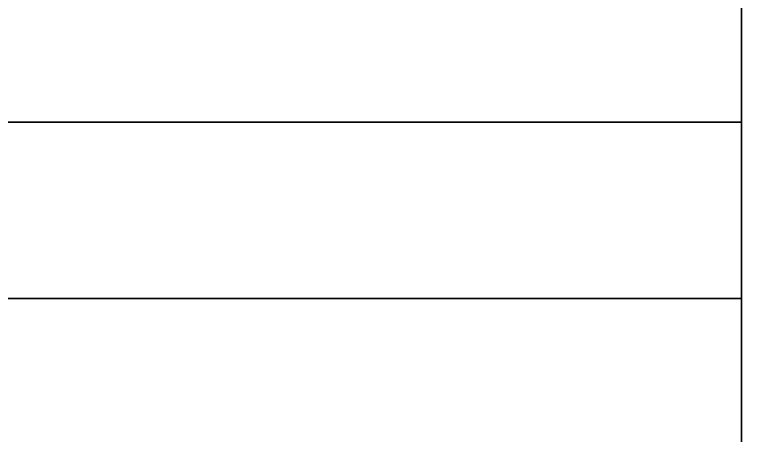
# Model space of a CAD drawing. Extents: x -20 to 1437, y -5898 to 436.
# Drawn here: x 911.7 to 1016.5, y 118.6 to 178.1 of the extents above; entities that cross this region are included whole.
import ezdxf

# ---------------------------------------------------------------- set-up
doc = ezdxf.new("R2010")
doc.units = 0
doc.layers.add('SYMS', color=7, linetype='Continuous')
doc.dimstyles.new('ISO-25', dxfattribs={"dimtxt": 2.5, "dimasz": 2.5, "dimexe": 1.25, "dimexo": 0.625, "dimtad": 1, "dimtxsty": 'Standard', "dimcen": 2.5, "dimadec": 0, "dimazin": 0, "dimtfac": 1, "dimtmove": 0, "dimatfit": 3, "dimfxl": 1, "dimarcsym": 0})

# ---------------------------------------------------------------- blocks, each defined once
blk = doc.blocks.new('*D43')
at = {"layer": 'Defpoints', "color": 0, "transparency": 16777216}
for p in [(1014.7, 432.77), (752.05, 274.44), (1014.7, -31.65)]:
    blk.add_point(p, dxfattribs=at)
at = {"layer": 'SYMS', "color": 0, "lineweight": -2, "transparency": 16777216}
for p, q in [((752.05, 275.06), (752.05, 434.02)), ((1014.7, -31.03), (1014.7, 434.02)), ((754.55, 432.77), (1012.2, 432.77))]:
    blk.add_line(p, q, dxfattribs=at)
at = {"layer": 'SYMS', "color": 0, "transparency": 16777216}
for points in [[(754.55, 433.18), (754.55, 432.35), (752.05, 432.77)], [(1012.2, 433.18), (1012.2, 432.35), (1014.7, 432.77)]]:
    blk.add_solid(points, dxfattribs=at)
at = {"layer": 'SYMS', "color": 0, "transparency": 16777216, "insert": (883.38, 434.85), "char_height": 2.5, "attachment_point": 5}
blk.add_mtext('262,65', dxfattribs=at)
blk = doc.blocks.new('*D44')
at = {"layer": 'Defpoints', "color": 0, "transparency": 16777216}
for p in [(1009.45, 274.44), (1006.12, -80.25), (1090.55, -80.25)]:
    blk.add_point(p, dxfattribs=at)
at = {"layer": 'SYMS', "color": 0, "lineweight": -2, "transparency": 16777216}
for p, q in [((1010.08, 274.44), (1091.8, 274.44)), ((1090.55, 271.94), (1090.55, -77.75)), ((1006.74, -80.25), (1091.8, -80.25))]:
    blk.add_line(p, q, dxfattribs=at)
at = {"layer": 'SYMS', "color": 0, "transparency": 16777216}
for points in [[(1090.13, 271.94), (1090.96, 271.94), (1090.55, 274.44)], [(1090.13, -77.75), (1090.96, -77.75), (1090.55, -80.25)]]:
    blk.add_solid(points, dxfattribs=at)
at = {"layer": 'SYMS', "color": 0, "transparency": 16777216, "insert": (1088.46, 97.09), "char_height": 2.5, "attachment_point": 5, "rotation": 90}
blk.add_mtext('354,69', dxfattribs=at)

msp = doc.modelspace()

# ---------------------------------------------------------------- linework, layer by layer
at = {"layer": 'SYMS'}
for p, q in [((752.055, 162.903), (1014.705, 162.903)), ((1014.705, 162.903), (1014.705, 137.903)), ((752.055, 137.903), (1014.705, 137.903))]:
    msp.add_line(p, q, dxfattribs=at)

# ---------------------------------------------------------------- dimensions: what is measured, and where the dimension line sits
dim = msp.add_linear_dim(base=(1014.705, 432.767), p1=(752.055, 274.435), p2=(1014.705, -31.651), dimstyle='ISO-25', dxfattribs=at)
dim.commit()
dim.dimension.update_dxf_attribs({"geometry": '*D43', "text_midpoint": (883.38, 434.85)})
dim = msp.add_linear_dim(base=(1090.547, -80.251), p1=(1009.455, 274.435), p2=(1006.118, -80.251), angle=90, dimstyle='ISO-25', dxfattribs=at)
dim.commit()
dim.dimension.update_dxf_attribs({"geometry": '*D44', "text_midpoint": (1088.464, 97.092)})

doc.saveas('drawing.dxf')
